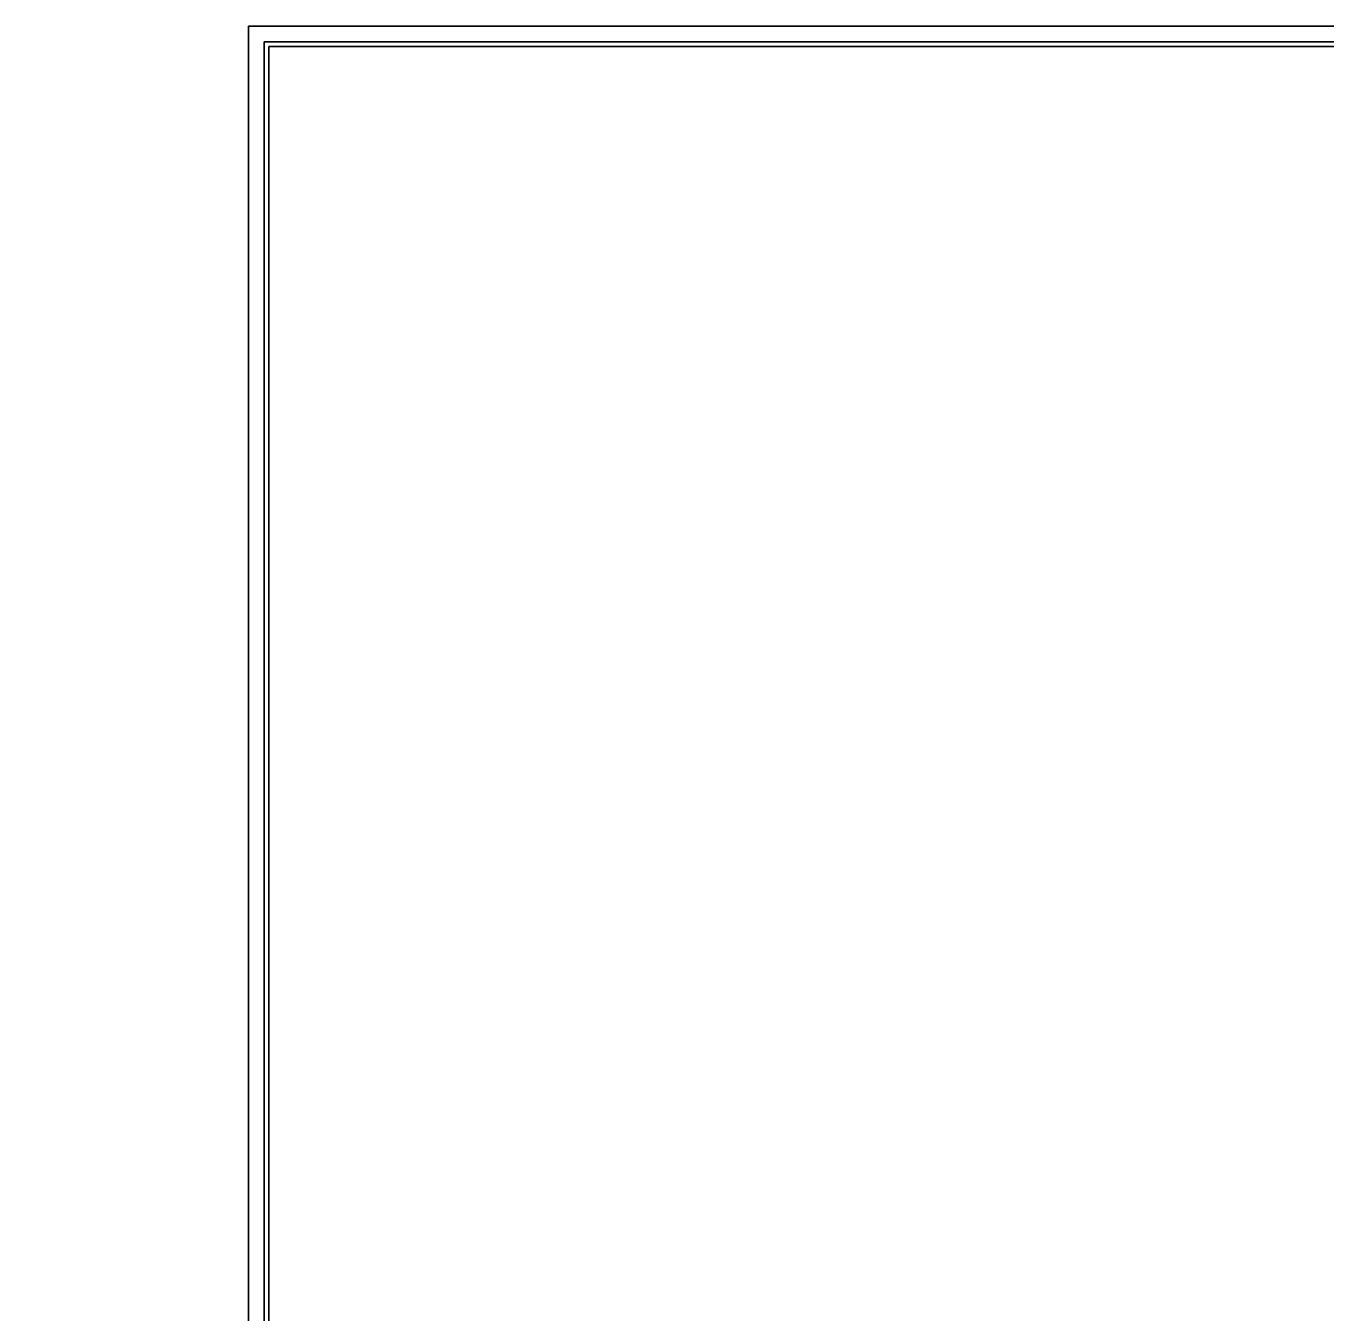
# Model space of a CAD drawing. Header units: centimetres. Extents: x -3207095 to 15275363, y -32656 to 4798027.
# Drawn here: x 679843 to 681582, y 4438722 to 4440444 of the extents above; entities that cross this region are included whole.
import ezdxf

# ---------------------------------------------------------------- set-up
doc = ezdxf.new("R2010")
doc.units = ezdxf.units.CM
doc.linetypes.add('DUZ', pattern=[500, 500])
doc.layers.get('0').update_dxf_attribs({"color": 1, "linetype": 'DUZ'})
doc.layers.add('DIM', color=1, linetype='DUZ')
doc.layers.add('DUVAR', color=7, linetype='Continuous', lineweight=35)
doc.styles.add('DIM', font='ROMANSTW.SHX', dxfattribs={"width": 0.7})
doc.dimstyles.new('1_100', dxfattribs={"dimtxt": 15, "dimasz": 6, "dimexe": 6, "dimexo": 0, "dimgap": 2, "dimtad": 0, "dimdec": 1, "dimzin": 11, "dimdsep": 46, "dimtxsty": 'DIM', "dimblk": 'ARCHTICK', "dimcen": 3, "dimdle": 1.25, "dimclrt": 2, "dimadec": 0, "dimazin": 0, "dimtfac": 1.25, "dimtdec": 1, "dimtix": 1, "dimtofl": 0, "dimtmove": 1, "dimatfit": 3, "dimldrblk": 'ARCHTICK', "dimfxl": 20, "dimfxlon": 1, "dimtolj": 1, "dimtzin": 0, "dimarcsym": 0})

# ---------------------------------------------------------------- blocks, each defined once
blk = doc.blocks.new('_ArchTick')
at = {"color": 0, "linetype": 'ByBlock', "const_width": 0.15}
blk.add_lwpolyline([(-0.5, -0.5), (0.5, 0.5)], dxfattribs=at)
blk = doc.blocks.new('*D5721')
at = {"layer": 'Defpoints', "color": 0, "linetype": 'Continuous', "lineweight": 5, "transparency": 16777216}
for p in [(691166.9, 4439238.7), (0, 4439110.7), (691148.1, 4439110.7)]:
    blk.add_point(p, dxfattribs=at)
at = {"layer": 'DIM', "color": 0, "linetype": 'Continuous', "lineweight": -2, "transparency": 16777216}
for p, q in [((691166.9, 4439238.7), (691142.1, 4439238.7)), ((691148.1, 4439240), (691148.1, 4439189.2)), ((691148.1, 4439109.5), (691148.1, 4439160.2)), ((691128.1, 4439110.7), (691154.1, 4439110.7))]:
    blk.add_line(p, q, dxfattribs=at)
at = {"layer": 'DIM', "color": 0, "linetype": 'Continuous', "lineweight": -2, "transparency": 16777216, "xscale": 6, "yscale": 6, "zscale": 6}
for p, rotation in [((691148.1, 4439238.7), 90), ((691148.1, 4439110.7), 270)]:
    blk.add_blockref('_ArchTick', p, dxfattribs=dict(at, rotation=rotation))
at = {"layer": 'DIM', "color": 2, "linetype": 'Continuous', "lineweight": 5, "transparency": 16777216, "insert": (691148.1, 4439174.7), "char_height": 15, "attachment_point": 5, "rotation": 90, "style": 'DIM'}
blk.add_mtext('\\A1;128', dxfattribs=at)

msp = doc.modelspace()

# ---------------------------------------------------------------- linework, layer by layer
at = {"layer": 'DUVAR'}
for points in [[(680140.17, 4440443.99), (687340.17, 4440443.99), (687340.17, 4435643.99), (680140.17, 4435643.99)], [(680161.17, 4440422.99), (687319.17, 4440422.99), (687319.17, 4435664.99), (680161.17, 4435664.99)], [(680167.47, 4440416.69), (687312.87, 4440416.69), (687312.87, 4435671.29), (680167.47, 4435671.29)]]:
    msp.add_lwpolyline(points, close=True, dxfattribs=at)

# ---------------------------------------------------------------- dimensions: what is measured, and where the dimension line sits
at = {"layer": 'DIM', "linetype": 'Continuous', "lineweight": 5}
dim = msp.add_linear_dim(base=(691148.06, 4439110.74), p1=(691166.93, 4439238.74), p2=(0, 4439110.74), angle=90, dimstyle='1_100', dxfattribs=at)
dim.commit()
dim.dimension.update_dxf_attribs({"geometry": '*D5721', "text_midpoint": (691148.06, 4439174.74)})

doc.saveas('drawing.dxf')
